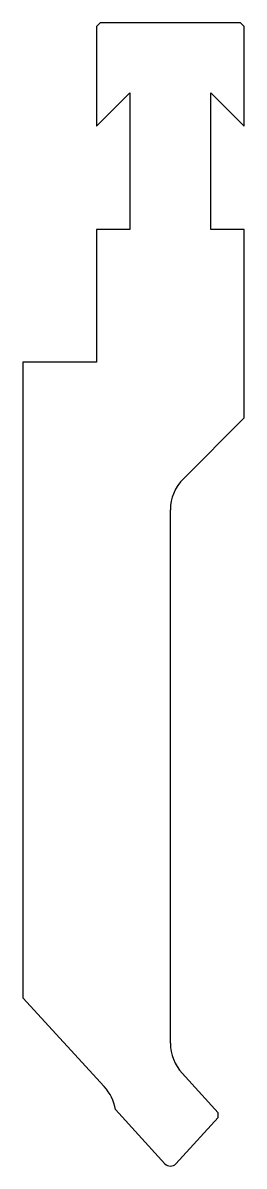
# Model space of a CAD drawing. Header units: metres. Extents: x -22 to 8, y -67 to 88.
import ezdxf

# ---------------------------------------------------------------- set-up
doc = ezdxf.new("R2010")
doc.units = ezdxf.units.M

msp = doc.modelspace()

# ---------------------------------------------------------------- linework, layer by layer
for p, q in [((-11.624493, 87.492076), (-11.124493, 87.992076)), ((-11.624493, 87.492076), (-11.624493, 73.992076)), ((7.875507, 87.992076), (-11.124493, 87.992076)), ((7.875507, 87.992076), (8.375507, 87.492076)), ((8.375507, 73.992076), (8.375507, 87.492076)), ((-11.624493, 73.992076), (-7.124493, 78.492076)), ((-7.124493, 78.492076), (-7.124493, 59.992076)), ((3.875507, 78.492076), (8.375507, 73.992076)), ((3.875507, 59.992076), (3.875507, 78.492076)), ((-11.624493, 59.992076), (-11.624493, 41.992076)), ((-7.124493, 59.992076), (-11.624493, 59.992076)), ((8.375507, 59.992076), (3.875507, 59.992076)), ((8.375507, 34.435957), (8.375507, 59.992076)), ((-11.624493, 41.992076), (-21.624493, 41.992076)), ((-21.624493, 41.992076), (-21.624493, -44.181567)), ((0.132866, 26.193317), (8.375507, 34.435957)), ((-1.624493, -50.351924), (-1.624493, 21.950676)), ((-21.624493, -44.181567), (-10.587829, -56.225972)), ((4.875507, -59.778702), (-0.048157, -54.405465)), ((-9.084428, -59.346835), (-2.361771, -66.683327)), ((-0.887216, -66.683327), (4.875507, -60.394419)), ((4.875507, -60.394419), (4.875507, -59.778702))]:
    msp.add_line(p, q)
for centre, radius, start, end in [((4.375507, 21.950676), 6, 135, 180), ((4.375507, -50.351924), 6, 180, 222.5), ((-15.011493, -60.279514), 6, 8.94269, 42.5), ((-1.624493, -66.007737), 1, 222.5, 317.5)]:
    msp.add_arc(centre, radius, start, end)

doc.saveas('drawing.dxf')
